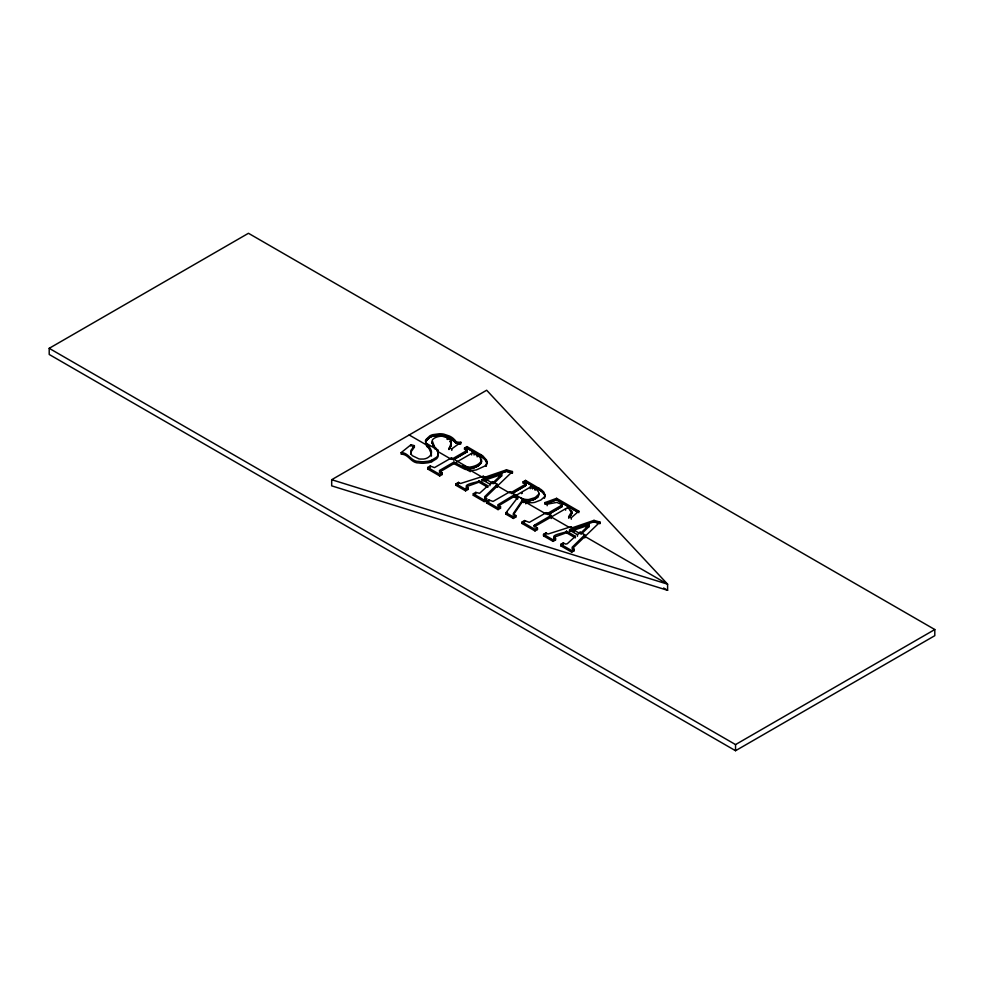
<?xml version="1.0" encoding="UTF-8"?>
<svg xmlns="http://www.w3.org/2000/svg" width="984" height="984" viewBox="0 0 984 984"><rect width="100%" height="100%" fill="white"/><g stroke="black" fill="none" stroke-linecap="round" stroke-linejoin="round"><path stroke-width="1.48" d="M569.072 517.658L571.765 513.562L571.667 512.012M464.522 449.54L464.522 448.015L466.982 446.588L482.75 455.813L486.563 460.131A13.444 7.761 0 0 1 486.846 461.447L486.834 463.845L485.875 460.229M513.193 515.087L522.578 501.36L522.578 499.823A10.43 6.027 0 0 0 525.37 500.696L525.825 503.857M432.185 442.505C431.828 440.549 433.723 448.237 435.666 449.331L432.185 440.98A6.285 3.629 0 0 1 433.095 439.122L434.227 438.249A11.562 6.679 0 0 1 440.438 436.269M481.262 460.327C481.828 466.379 472.837 468.778 467.941 468.568M466.883 450.795L467.338 451.262M571.938 513.033L571.384 511.68M481.471 462.136L481.533 461.447M431.484 455.211L431.25 456.207M449.59 448.409L448.962 449.528L451.324 442.419A8.278 4.772 0 0 0 451.201 441.632A9.631 5.56 0 0 0 450.18 439.922L448.151 438.311A17.983 10.381 0 0 0 446.822 437.572L442.21 436.232A5.523 3.186 0 0 0 440.438 436.269M449.294 449.024L451.139 445.223L450.893 442.296M497.842 506.231L513.808 496.699L517.264 498.691M486.772 462.738L486.674 463.144A13.075 7.552 0 0 1 484.632 466.158L476.379 469.897A12.534 7.232 0 0 1 471.84 470.291L468.778 470.057A16.826 9.717 0 0 1 464.805 469.22L453.907 463.648L439.331 472.222M451.139 445.223L451.262 443.28M425.543 441.988L427.093 439.258M484.657 498.248L512.443 471.545L506.477 469.835L483.304 477.781L467.843 468.851M571.938 512.91L570.585 515.554M572.184 548.789L599.969 522.073L594.004 520.364L572.282 527.805M462.812 465.826A12.288 7.097 0 0 0 468.47 467.092A6.95 4.01 0 0 0 470.069 467.08C474.349 466.465 479.811 464.682 481.52 460.315A6.962 4.022 0 0 0 481.471 459.491L479.479 456.859L474.079 453.526L474.079 455.051M425.617 441.656L428.766 437.954M451.139 445.088L450.561 446.748M481.471 462L480.955 463.267M467.314 451.484L467.142 451.004M486.17 465.875L486.674 464.559M466.072 487.67L468.138 486.084L478.95 482.197L487.843 487.326L487.843 485.801L478.95 480.659C481.041 482.049 460.069 484.054 468.027 487.904L468.027 489.442L465.567 490.856L455.998 485.333L455.998 483.808L458.458 482.381L459.799 483.156A2.214 1.279 0 0 0 460.647 483.464L483.304 476.244L486.465 478.064L486.465 481.139M571.852 513.23L569.416 517.19M425.715 441.336L429.811 437.302M450.131 447.609L450.561 446.613M449.59 448.532L450.131 447.474M485.936 466.256L486.379 465.358M522.578 499.823L513.23 513.746A2.226 1.279 0 0 0 513.808 514.349L515.825 515.505L515.825 517.031L513.365 518.457L506.01 514.214L506.01 512.676L517.756 497.437L513.808 495.161L497.842 504.792A1.673 0.972 0 0 0 497.978 505.063L500.524 506.674L500.524 508.199L498.064 509.626L486.502 502.947L486.502 501.409L488.962 499.995L493.07 501.422L510.032 491.68L525.825 500.794M538.346 496.145L537.448 497.314M569.416 517.067L570.043 516.194M568.703 518.138L568.703 516.612L571.938 511.225L567.682 507.83M506.01 514.214L507.473 512.307M480.499 463.833L480.955 463.132M537.953 496.797L538.506 495.887A8.303 4.785 0 0 0 538.9 494.558A7.023 4.059 0 0 0 538.789 493.87L538.703 493.476M431.804 461.705A15.055 8.696 0 0 1 427.954 462.8L423.526 463.279A12.915 7.454 0 0 1 418.913 462.947C410.968 463.402 408.655 453.907 401.152 454.19L401.152 452.652L411.004 444.719L414.375 445.654L410.882 450.524L411.127 454.03A13.075 7.552 0 0 0 412.456 455.752L418.926 458.888A7.552 4.354 0 0 0 421.706 459.061C428.483 459.663 435.162 453.144 429.147 447.24A92.84 53.603 0 0 1 427.031 443.759L427.044 446.822M414.375 445.654L414.375 447.191L410.882 452.05L410.648 454.288M480.499 463.71L477.4 466.182M537.707 496.92L536.833 497.83M467.203 451.644L453.378 459.823M489.946 485.715L489.946 484.177L492.615 481.619L497.277 484.312L497.277 487.375M491.951 483.796L492.615 481.619M493.624 482.185L501.668 474.46L501.668 475.998M493.624 483.722L501.668 475.862L498.9 476.933M577.473 536.243L577.473 534.706L580.142 532.147L584.803 534.841L584.803 537.916M581.138 532.713L589.195 524.989L589.195 526.526L586.427 527.461M581.138 534.25L589.195 526.403L586.427 527.338M497.277 484.312L484.657 496.723A2.46 1.414 0 0 0 484.669 497.141L484.854 497.498A2.165 1.255 0 0 0 485.309 497.879L486.649 498.654L486.649 500.192L484.189 501.606L473.292 495.321L473.292 493.784L475.752 492.369L479.552 493.328L487.843 485.801M584.803 534.841L572.184 547.252A2.46 1.414 0 0 0 572.196 547.67L572.368 548.027A2.165 1.255 0 0 0 572.836 548.408L574.176 549.195L574.176 550.72L571.716 552.147L560.818 545.849L560.818 544.324L563.279 542.897L565.665 544.115L567.301 543.721L575.369 536.329L566.464 531.188C568.567 532.59 547.596 534.583 555.554 538.433L555.554 539.97L553.094 541.385L543.525 535.874L543.525 534.337L545.985 532.91L547.325 533.685A2.214 1.279 0 0 0 548.174 533.992L570.831 526.772L573.992 528.605L573.992 531.668M571.298 519.208L571.298 517.682L578.838 511.163L556.6 498.322L545.074 502.566L545.074 504.103L556.6 499.86L577.903 512.16M479.208 464.866L479.921 464.288M537.153 497.437L536.12 498.334M453.378 459.7L467.068 451.89M427.856 438.729C440.832 428.913 449.577 440.426 459.922 443.796M448.962 447.991L451.791 448.839L460.893 442.296L460.893 443.833M536.489 497.953L535.726 498.593A20.652 11.931 0 0 1 534.287 499.392L533.279 499.86M561.311 505.678L562.331 506.293L561.114 507.141M478.372 465.457L476.219 466.81M562.122 506.539L561.274 507.043M466.896 451.877L466.76 450.561A1.71 0.984 0 0 0 467.425 449.86L467.191 449.639A4.12 2.386 0 0 0 466.527 449.171L464.522 448.015M561.827 506.588L548.137 514.497M561.114 505.604L562.122 505.001A5.843 3.37 0 0 0 562.393 504.841L562.331 504.755M49.2 348.324L248.46 233.282L934.8 629.539L934.8 635.676L735.54 750.718L49.2 354.461L49.2 348.324L735.54 744.581L934.8 629.539M331.682 479.712L486.662 390.242L667.595 584.176L667.595 590.314L331.682 485.85L331.682 479.712L667.595 584.176L583.635 535.702M470.192 468.667L468.778 468.519A16.826 9.717 0 0 1 464.805 467.683L453.907 462.111L439.504 470.487L439.565 471.422L442.173 472.984L442.173 474.509L439.713 475.936L427.72 469.011L427.72 467.474L430.168 466.047L434.498 467.609L451.459 457.855L470.192 468.667L470.192 471.742M427.72 469.011L428.643 468.47M464.829 449.233L466.982 447.991L482.123 456.785L486.379 461.225M465.137 449.184L466.982 448.126L484.349 458.63M452.419 458.839L466.76 450.561M456.367 462.222L471.656 453.39L471.656 454.928M427.72 467.474L439.713 474.399L442.173 472.984M455.998 485.333L456.92 484.804M455.998 483.808L465.567 489.319L468.027 487.904M473.292 495.321L474.214 494.792M473.292 493.784L484.189 500.081L486.649 498.654M486.502 502.947L487.424 502.418M523.094 483.353L523.094 481.828L525.554 480.401L541.261 489.651L543.721 491.963L544.902 494.669A10.48 6.052 0 0 1 544.386 496.908L540.868 500.007L534.767 502.357A11.599 6.704 0 0 1 530.917 502.738A16.925 9.766 0 0 1 525.813 502.344L525.37 502.234A10.43 6.027 0 0 1 522.566 501.36M524.017 482.824L525.554 481.816L539.527 490.02M510.991 492.652L525.333 484.374A1.71 0.984 0 0 0 525.997 483.673L525.764 483.452A4.12 2.386 0 0 0 525.099 482.996L523.094 481.828M511.951 493.513L525.333 485.788A1.71 0.984 0 0 0 525.997 485.21L525.764 484.989A4.12 2.386 0 0 0 525.099 484.522L524.976 484.312M511.951 493.636L525.333 485.911L525.333 484.374M516.268 496.674L517.141 496.17M521.508 493.648L522.381 493.156M486.502 501.409L498.064 508.088L500.524 506.674M506.01 512.676L513.365 516.92L515.825 515.505M534.078 525.739A2.189 1.267 0 0 0 534.804 526.44L537.461 527.99L537.461 529.527L535.001 530.942L522.11 523.5L522.11 521.975L524.57 520.548L529.343 522.356L546.304 512.615L551.212 515.444L551.212 518.519M522.11 523.5L523.193 522.885M548.137 514.632L560.929 507.24L560.929 505.702L546.304 514.152L546.304 512.615M534.792 524.927L551.212 515.444M534.792 526.465L567.424 507.695M522.11 521.975L535.001 529.417L537.461 527.99M543.525 535.874L544.447 535.333M543.525 534.337L553.094 539.859L555.554 538.433M560.818 545.849L561.741 545.321M560.818 544.324L571.716 550.609L574.176 549.195M429.811 437.425L430.721 436.834M475.063 467.351L476.219 466.687M431.804 460.168L436.478 457.289A13.96 8.056 0 0 0 437.929 455.272L437.769 449.946L427.044 443.759M431.804 461.705L436.478 458.827A13.96 8.056 0 0 0 437.929 456.797L438.261 453.021M430.721 436.957L433.919 435.777M473.931 467.794L475.063 467.228M532.774 499.946L531.766 500.425M532.27 500.266L534.287 499.269A20.652 11.931 0 0 0 535.726 498.457M545.074 503.98L556.6 499.737L577.903 512.037M575.369 536.329L575.369 537.867L566.464 532.725L555.222 536.821L553.672 538.728M486.194 478.187L506.477 471.238L512.443 472.96M486.194 478.322L506.477 471.373L511.249 472.738M573.721 528.851L594.004 521.766L599.969 523.488M481.988 481.114L481.988 479.577L486.465 478.064M483.107 480.733L501.668 474.46M569.515 531.643L569.515 530.118L573.992 528.605M570.08 531.458L589.195 524.989M473.931 467.671L470.598 468.568M531.274 500.45L528.802 501.041A7.134 4.12 0 0 1 527.35 501.077A10.024 5.781 0 0 1 522.848 500.303M545.074 502.566L547.178 504.177L556.796 502.406L562.098 504.608M432.763 436.195L440.869 435.199L448.138 436.957M472.8 468.027L467.437 468.384M530.77 500.585L529.294 500.856M435.149 435.666L436.466 435.494M437.868 435.371L443.833 435.666M468.47 468.482L469.528 468.507M460.893 442.296L458.642 442.21A18.88 10.898 0 0 1 457.917 442.16L457.56 442.123A2.189 1.267 0 0 1 456.355 441.73L455.715 441.189A27.023 15.609 0 0 1 454.51 439.762A17.048 9.84 0 0 0 451.189 436.97A24.145 13.936 0 0 0 449.528 436.06L443.833 434.141A12.866 7.429 0 0 0 439.344 433.772L432.763 434.67A11.427 6.605 0 0 0 429.811 435.887L425.715 439.799A8.659 4.994 0 0 0 425.531 441.103L425.592 441.521A36.937 21.328 0 0 0 427.093 445.285M458.642 443.612L460.229 443.809M459.626 443.784L458.249 443.587M458.249 443.71L457.658 443.538A2.202 1.267 0 0 1 456.441 443.194L455.826 442.714M457.917 443.698L456.047 442.911M401.152 452.652C408.655 452.369 410.968 461.865 418.913 461.41A12.915 7.454 0 0 0 423.526 461.742L427.954 461.275A15.055 8.696 0 0 0 431.804 460.168M412.69 446.724L414.375 447.191M445.285 435.863L450.906 438.323M568.703 516.612L571.298 517.682M449.528 437.462L454.793 441.681M446.822 438.975L447.781 439.491M520.474 497.695L522.024 498.457A10.024 5.781 0 0 0 527.35 499.552A7.134 4.12 0 0 0 528.802 499.503L534.287 497.855A20.652 11.931 0 0 0 535.726 497.055L538.506 494.472A8.303 4.785 0 0 0 538.9 493.144A7.023 4.059 0 0 0 538.789 492.344L537.141 490.143L532.639 487.338A1.907 1.107 0 0 0 530.056 487.055M466.035 450.291L467.031 451.029M466.035 450.414L466.957 450.979M409.172 434.977L429.725 446.834M437.007 451.041L451.459 459.393L451.459 457.855M485.284 478.913L492.664 483.181M496.108 485.173L508.753 492.467M521.815 500.007L545.677 513.783M549.65 516.083L569.527 527.559M572.811 529.453L580.142 533.685L580.142 532.147M428.384 447.474L429.725 448.249M467.953 470.315L469.073 470.967M521.877 501.459L523.857 502.59M427.708 447.216L429.725 448.372M521.877 501.582L522.861 502.147M481.988 479.577L489.946 484.177M569.515 530.118L577.473 534.706M663.622 588.014L667.595 590.314M441.066 473.87L442.173 474.509M466.846 488.753L468.027 489.442M485.641 499.614L486.649 500.192M499.269 507.473L500.524 508.199M514.571 516.305L515.825 517.031M536.452 528.949L537.461 529.527M554.546 539.392L555.554 539.97M573.168 550.142L574.176 550.72M561.581 505.837L562.233 506.219M466.724 450.82L466.539 449.171M482.123 456.92L480.745 456.072L480.745 454.534M539.527 489.884L541.261 491.176M451.484 438.544L453.415 439.996A15.51 8.954 0 0 1 454.497 441.164L455.592 442.603M540.142 490.278L541.766 491.569M570.007 510.585L570.806 511.274M541.766 491.434L543.721 493.501M542.233 491.828L544.004 493.894M455.826 442.837L455.075 441.902M484.349 458.495L485.198 459.491M450.192 441.324L451.262 443.415M450.586 441.939L450.192 441.459L451.115 442.911M480.45 459.159L481.471 461.016M485.198 459.356L485.875 460.352M435.666 449.331L434.141 446.798M434.854 448.077L433.538 445.777M480.918 459.749L481.262 460.451M433.046 444.854L433.538 445.9M544.25 494.152L544.902 496.207A10.48 6.052 0 0 1 544.386 498.31M426.576 445.9L426.429 445.469M432.665 444.067L433.046 444.989M544.459 494.534L544.755 495.309M432.394 443.39L432.665 444.19M435.641 447.806A42.792 24.711 0 0 1 437.794 451.484L437.966 452.013M486.379 461.102L486.699 462.099M425.814 443.858L425.986 444.497M425.678 443.501L425.887 444.239M432.234 442.825L432.394 443.513M425.814 443.981L425.592 442.923M431.472 454.067L429.147 448.778A92.84 53.603 0 0 1 427.031 445.297M486.699 461.976L486.846 462.984M432.234 442.948L432.185 442.382A6.002 3.469 0 0 1 432.505 441.25M481.471 460.893L481.533 461.582M735.54 744.581L735.54 750.718M599.969 522.073L599.969 523.611L594.004 521.901L594.004 520.364M578.838 511.163L578.838 512.701M571.716 550.609L571.716 552.147M570.831 526.772L570.831 528.31M566.464 531.188L566.464 532.725M565.615 508.666L565.615 510.192M563.279 542.897L563.279 544.435M556.6 498.322L556.6 499.86M553.094 539.859L553.094 541.385M547.178 504.177L547.178 505.714M545.985 532.91L545.985 534.447M538.875 488.089L538.875 489.626L525.554 481.939L525.554 480.401M535.087 488.74L535.087 490.278M535.001 529.417L535.001 530.942M532.639 487.338L532.639 488.876M530.228 488.74L530.228 487.215L516.268 495.272L516.268 496.809M525.112 482.984L525.112 484.522A3.247 1.882 0 0 1 525.936 485.026L525.911 485.186A1.833 1.058 0 0 1 525.296 485.764M524.57 520.548L524.57 522.086M517.756 497.437L517.756 498.974M513.808 495.161L513.808 496.699M513.365 516.92L513.365 518.457M512.443 471.545L512.443 473.083M510.032 491.68L510.032 493.205M506.477 469.835L506.477 471.373M498.064 508.088L498.064 509.626M488.962 499.995L488.962 501.532M484.189 500.081L484.189 501.606M483.304 476.244L483.304 477.781M478.95 480.659L478.95 482.197M477.178 455.309L477.178 456.847M475.752 492.369L475.752 493.906M466.982 446.588L466.982 448.126M465.567 489.319L465.567 490.856M458.458 482.381L458.458 483.919M454.497 439.762L454.497 441.299M453.907 462.111L453.907 463.648M451.791 448.839L451.791 450.377M439.713 474.399L439.713 475.936M437.769 449.946L437.769 451.484M430.168 466.047L430.168 467.584M411.004 444.719L411.004 446.244M471.471 453.23A1.943 1.119 0 0 1 474.103 453.513M534.201 526.92A2.017 1.156 0 0 1 534.829 526.489M534.029 525.727A2.017 1.156 0 0 1 534.829 524.964M531.877 488.372A1.907 1.107 0 0 1 532.283 488.507"/></g></svg>
